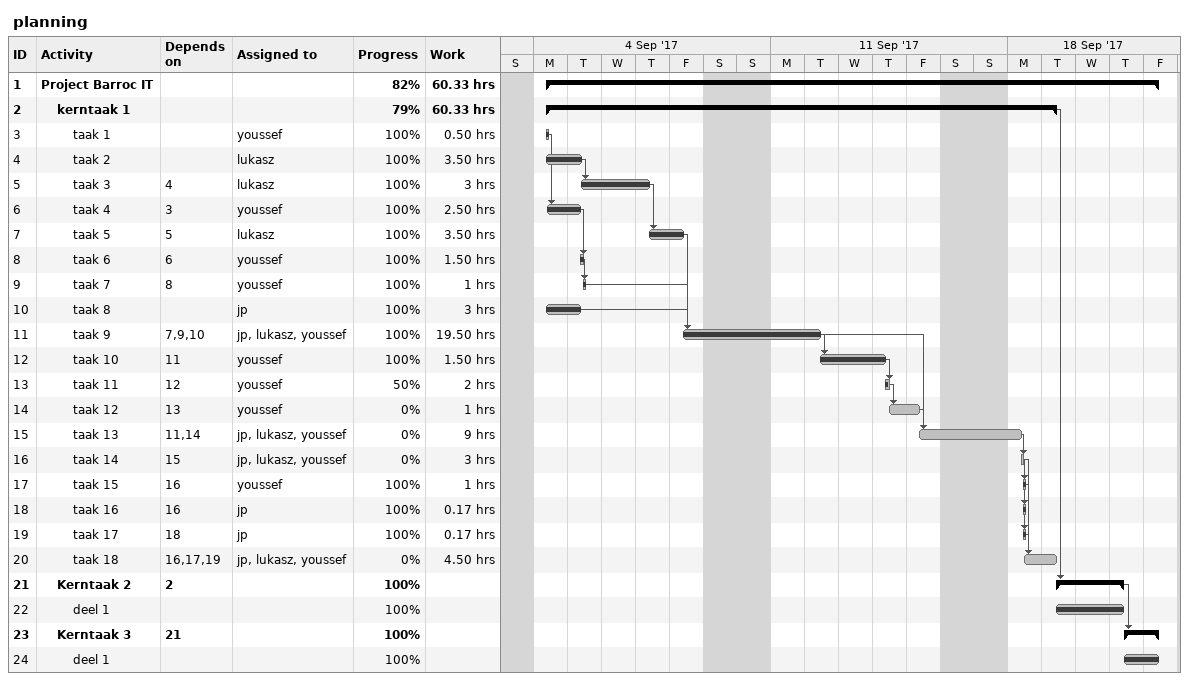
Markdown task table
planning

| ID | Level | Task | Start | Finish | Predecessors | Resources | % complete | Work (h) |
|---|---|---|---|---|---|---|---|---|
| 1 | 1 | **Project Barroc IT** | 2017-09-04 | 2017-09-22 |  |  | 82 | 60.33 |
| 2 | 2 | **kerntaak 1** | 2017-09-04 | 2017-09-19 |  |  | 79 | 60.33 |
| 3 | 3 | taak 1 | 2017-09-04 | 2017-09-04 |  | youssef | 100 | 0.50 |
| 4 | 3 | taak 2 | 2017-09-04 | 2017-09-05 |  | lukasz | 100 | 3.50 |
| 5 | 3 | taak 3 | 2017-09-05 | 2017-09-07 | 4 | lukasz | 100 | 3 |
| 6 | 3 | taak 4 | 2017-09-04 | 2017-09-05 | 3 | youssef | 100 | 2.50 |
| 7 | 3 | taak 5 | 2017-09-07 | 2017-09-08 | 5 | lukasz | 100 | 3.50 |
| 8 | 3 | taak 6 | 2017-09-05 | 2017-09-05 | 6 | youssef | 100 | 1.50 |
| 9 | 3 | taak 7 | 2017-09-05 | 2017-09-05 | 8 | youssef | 100 | 1 |
| 10 | 3 | taak 8 | 2017-09-04 | 2017-09-05 |  | jp | 100 | 3 |
| 11 | 3 | taak 9 | 2017-09-08 | 2017-09-12 | 7, 9, 10 | jp, lukasz, youssef | 100 | 19.50 |
| 12 | 3 | taak 10 | 2017-09-12 | 2017-09-14 | 11 | youssef | 100 | 1.50 |
| 13 | 3 | taak 11 | 2017-09-14 | 2017-09-14 | 12 | youssef | 50 | 2 |
| 14 | 3 | taak 12 | 2017-09-14 | 2017-09-15 | 13 | youssef | 0 | 1 |
| 15 | 3 | taak 13 | 2017-09-15 | 2017-09-18 | 11, 14 | jp, lukasz, youssef | 0 | 9 |
| 16 | 3 | taak 14 | 2017-09-18 | 2017-09-18 | 15 | jp, lukasz, youssef | 0 | 3 |
| 17 | 3 | taak 15 | 2017-09-18 | 2017-09-18 | 16 | youssef | 100 | 1 |
| 18 | 3 | taak 16 | 2017-09-18 | 2017-09-18 | 16 | jp | 100 | 0.17 |
| 19 | 3 | taak 17 | 2017-09-18 | 2017-09-18 | 18 | jp | 100 | 0.17 |
| 20 | 3 | taak 18 | 2017-09-18 | 2017-09-19 | 16, 17, 19 | jp, lukasz, youssef | 0 | 4.50 |
| 21 | 2 | **Kerntaak 2** | 2017-09-19 | 2017-09-21 | 2 |  | 100 |  |
| 22 | 3 | deel 1 | 2017-09-19 | 2017-09-21 |  |  | 100 |  |
| 23 | 2 | **Kerntaak 3** | 2017-09-21 | 2017-09-22 | 21 |  | 100 |  |
| 24 | 3 | deel 1 | 2017-09-21 | 2017-09-22 |  |  | 100 |  |
